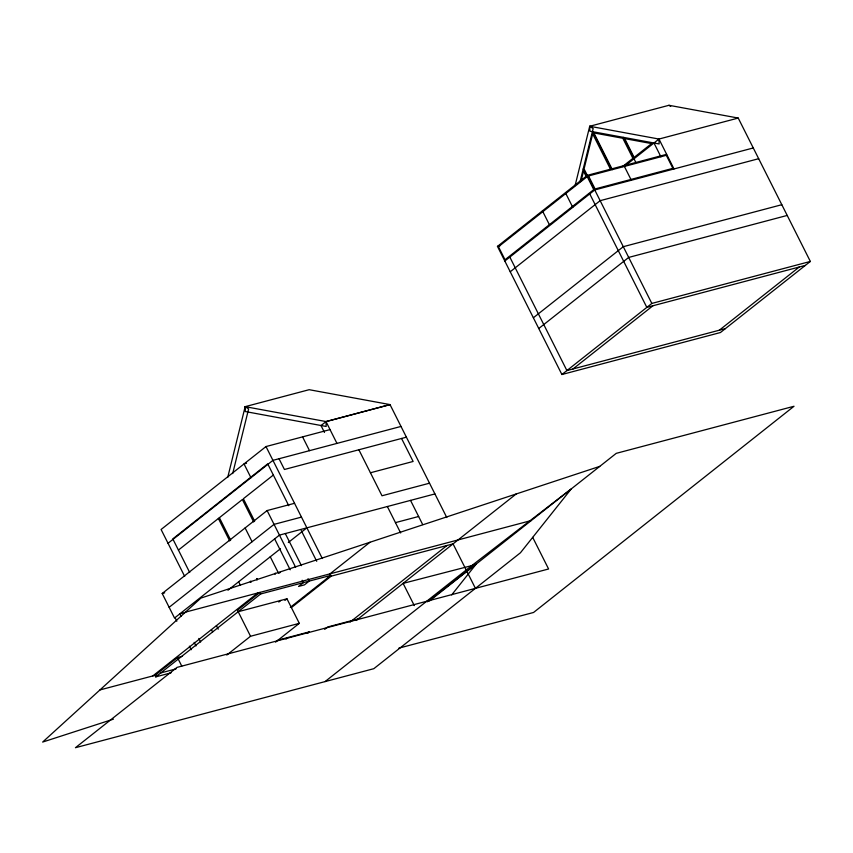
<?xml version="1.0" encoding="UTF-8"?>
<svg xmlns="http://www.w3.org/2000/svg" width="853" height="853" viewBox="0 0 853 853"><rect width="100%" height="100%" fill="white"/><g stroke="black" fill="none" stroke-linecap="round" stroke-linejoin="round"><path stroke-width="1.28" d="M279.645 572.8L280.008 572.331M279.336 572.63L279.709 572.715M256.593 578.569L257.073 579.997M227.708 477.477L245.163 406.657L309.181 389.693L390.024 404.599L446.78 517.526M232.688 473.596L248.618 408.96L245.163 406.657L245.333 411.551L326.177 426.457L326.006 421.553L390.024 404.599L326.006 421.627L321.005 425.572M575.093 185.623L589.711 126.276L668.976 105.292L738.229 118.055L810.35 261.444L720.433 332.531L561.903 374.52L497.47 246.4L587.397 175.313L666.651 154.318M580.061 181.764L593.166 128.579L589.711 126.276L589.881 131.181L659.134 143.944L658.974 139.05L738.229 118.055M581.042 181.188L583.516 171.154L586.469 177.029M257.201 578.835L257.137 578.697M250.942 582.002L250.697 581.106L250.91 581.959M451.685 594.893L476.262 563.993M330.015 429.603L265.997 446.556L161.089 529.489L184.685 576.393M622.498 166.591L632.926 158.349L622.839 138.271L593.901 132.94L612.358 169.64M625.004 165.898L658.974 139.05L674.009 168.958M504.827 261.029L594.754 189.942L753.274 147.964M510.233 271.766L600.149 200.679L758.669 158.701M168.03 543.286L272.939 460.353L400.974 426.447M178.426 550.078L242.369 499.527L253.65 521.94M273.344 475.046L243.361 498.738L254.642 521.151M434.913 493.93L279.443 535.108L174.534 618.03L162.198 593.496L267.106 510.563L294.541 503.302M533.37 317.774L623.287 246.688L781.806 204.709M169.139 607.304L274.048 524.371L301.482 517.099M538.765 328.512L628.693 257.425L787.212 215.436M227.943 590.244L280.466 548.724M288.325 542.508L306.877 527.836M152.826 675.917L257.734 592.995M182.499 656.245L177.477 657.578L155.001 675.352L155.768 676.877L171.069 672.825M155.768 676.877L260.677 593.955L330.793 575.38L330.015 573.845L369.989 542.252M561.903 374.52L651.831 303.433L810.35 261.444M573.003 368.954L652.929 305.769M278.803 602.047L280.872 600.416M284.902 600.437L286.971 598.806L299.318 623.34L275.54 642.138M226.77 655.051L250.537 636.263L299.318 623.34M290.287 607.4L330.793 575.38M291.481 607.517L331.124 576.18M286.022 639.068L288.015 637.49M307.379 633.416L309.372 631.828L277.929 640.166M324.662 629.365L327.659 626.987L358.143 618.915M350.05 622.114L446.961 545.504M719.324 330.196L799.261 267.01M356.149 620.494L516.204 493.972M325.046 681.6L471.666 565.699L571.233 488.929L520.437 552.776L373.817 668.688L75.437 747.708L177.04 667.387L548.596 568.983L532.698 537.379M429.443 601.013L616.25 453.348L794.015 406.263L533.562 612.475L398.809 648.163M427.204 601.845L475.42 564.665L403.106 583.377L414.291 605.609M599.755 466.378L200.892 598.092L42.65 742.067L113.385 719.164M497.47 246.4L500.029 245.717M805.349 265.4L646.83 307.379L589.754 193.898M725.423 328.586L566.904 370.565L509.827 257.084M246.538 463.264L244.022 463.936L250.963 477.733M406.38 437.184L284.433 469.481L279.038 458.743M370.437 472.775L413.119 461.462L401.55 438.463M429.517 483.193L382.005 495.774L358.868 449.766M395.461 522.622L418.631 516.491M162.198 593.496L164.693 592.835M185.453 612.134L531.216 520.554M185.687 612.294L179.834 613.851L181.028 616.229M327.467 577.15L453.06 543.883L475.43 588.357M238.2 611.718L286.971 598.806M160.759 672.932L176.059 668.88M99.961 689.928L156.632 674.915M589.711 126.276L658.974 139.05M245.163 406.657L326.006 421.553L336.956 443.4M668.976 105.292L670.703 106.444M653.974 142.995L660.915 156.803M623.191 137.322L635.73 162.241M624.396 166.452L631.337 180.26M592.409 131.65L611.089 168.787M610.567 169.406L592.696 133.889L584.07 168.915L587.632 176.006M588.527 175.921L595.085 188.95L672.878 168.35L666.321 155.31L587.813 176.144L498.472 246.72L505.029 259.76L593.752 189.622L587.195 176.592M587.397 175.313L651.831 303.433M583.228 168.915L586.64 175.697M565.827 193.524L572.768 207.322M542.433 210.862L549.375 224.659M410.528 500.391L422.672 524.542M387.358 506.522L400.665 532.976M320.973 425.498L324.471 432.45M302.58 436.864L309.522 450.672M265.997 446.556L322.306 558.512M288.772 505.712L267.714 463.851L172.796 538.883L189.697 572.491M301.237 530.513L316.719 561.285M285.297 533.551L301.44 565.646M308.008 578.718L309.212 581.096L304.414 584.891L298.561 586.438L303.359 582.652L302.165 580.275M267.106 510.563L295.586 567.192M274.645 538.893L290.191 569.793M270.262 556.785L278.568 573.301M245.12 527.943L252.061 541.74M260.677 593.955L259.909 592.419L237.422 610.183L250.537 636.263M219.392 517.696L230.662 540.109M218.389 518.485L229.67 540.898M238.637 581.778L240.418 585.318M216.427 625.633L218.219 629.183M211.437 629.589L212.621 631.956M198.834 638.449L200.626 642.01M194.175 642.373L195.966 645.945M175.036 617.636L176.827 621.208M189.377 646.169L191.179 649.73M177.477 657.578L181.774 666.118M256.849 579.347L256.593 578.697M250.281 581.725L250.494 582.236M275.103 573.696L275.199 573.141L275.082 574.218M651.607 143.581L634.131 157.4L624.684 138.612L651.607 143.581"/></g></svg>
